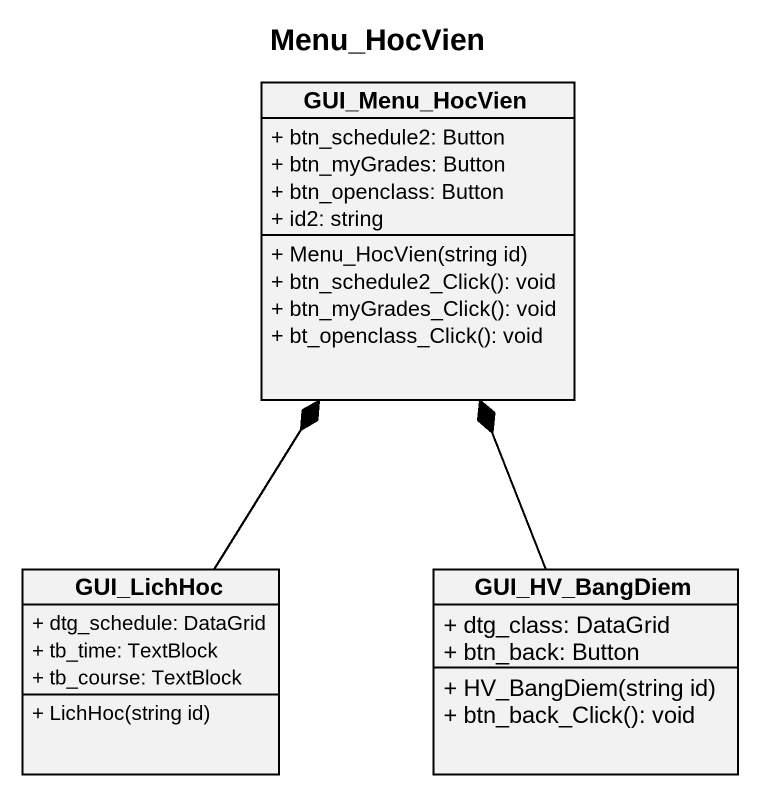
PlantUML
@startuml
title Menu_HocVien
hide circle
hide empty members
skinparam classAttributeIconSize 0
class GUI_Menu_HocVien {
  + btn_schedule2: Button
  + btn_myGrades: Button
  + btn_openclass: Button
  + id2: string
  + Menu_HocVien(string id)
  + btn_schedule2_Click(): void
  + btn_myGrades_Click(): void
  + bt_openclass_Click(): void
}
class GUI_LichHoc {
  + dtg_schedule: DataGrid
  + tb_time: TextBlock
  + tb_course: TextBlock
  + LichHoc(string id)
}
class GUI_HV_BangDiem {
  + dtg_class: DataGrid
  + btn_back: Button
  + HV_BangDiem(string id)
  + btn_back_Click(): void
}
GUI_LichHoc -up-* GUI_Menu_HocVien
GUI_HV_BangDiem -up-* GUI_Menu_HocVien
@enduml
